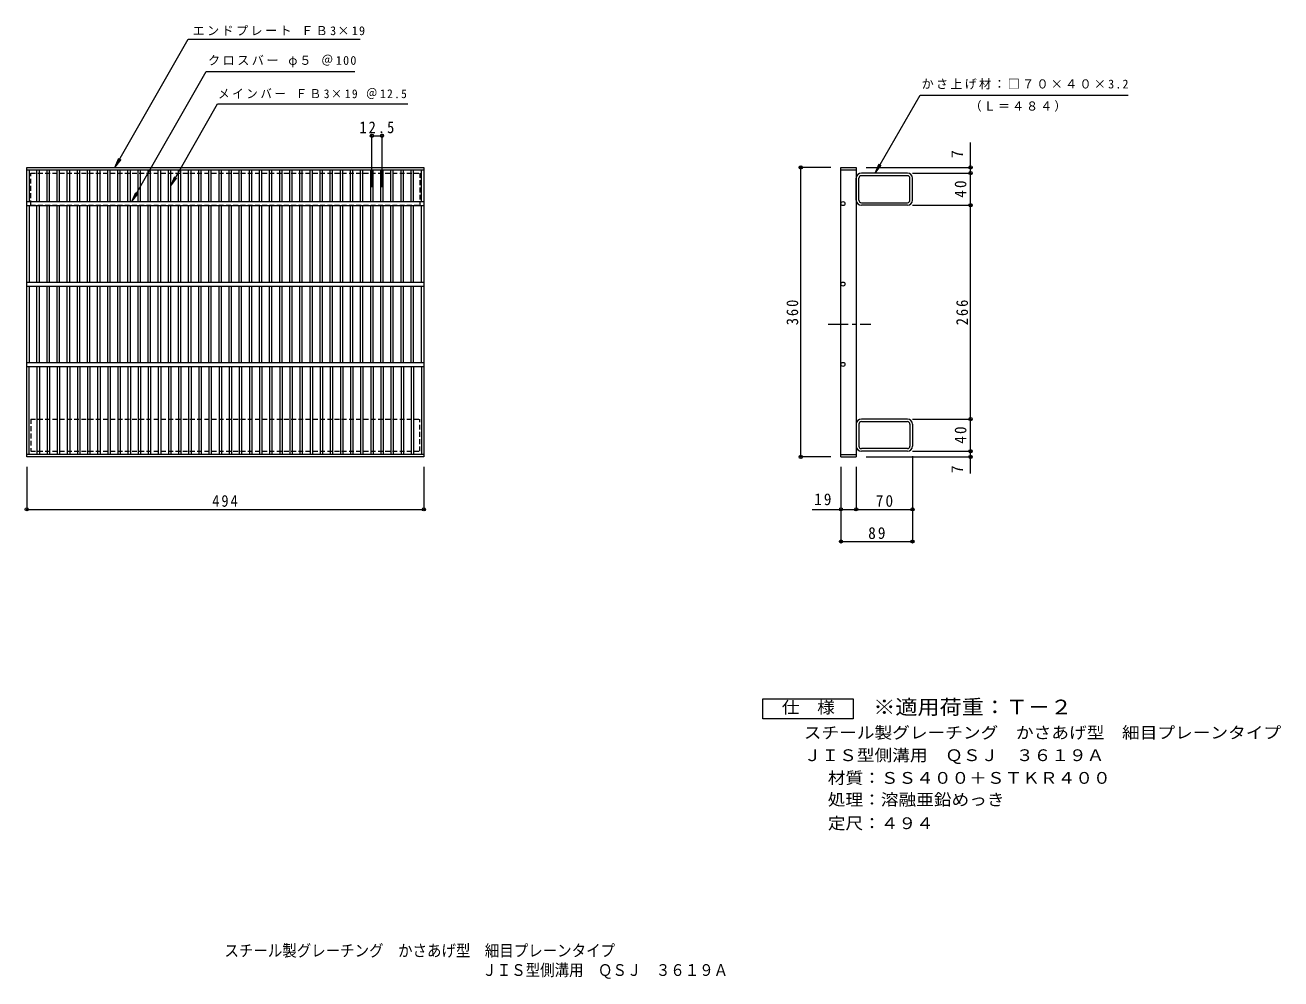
# Model space of a CAD drawing. Units: millimetres, scale not verified. Extents: x -670 to 892, y -689 to 497.
import ezdxf
from ezdxf.enums import TextEntityAlignment as Align

# ---------------------------------------------------------------- set-up
doc = ezdxf.new("R2010")
doc.units = ezdxf.units.MM
doc.header["$LTSCALE"] = 5
doc.header["$PDMODE"] = 32
doc.header["$PDSIZE"] = 4
doc.linetypes.add('CHAIN1', pattern=[8, 5, -1, 1, -1])
doc.linetypes.add('DASHED1', pattern=[1.8, 1.2, -0.6])
for name, color, linetype, lineweight in [('1-1_1-1ﾚｲﾔ', 2, 'Continuous', 9), ('1-2_1-2ﾚｲﾔ', 3, 'Continuous', 9), ('1-4_1-4ﾚｲﾔ', 7, 'Continuous', 9), ('1-5_1-5ﾚｲﾔ', 7, 'Continuous', 9), ('F-4_F-4ﾚｲﾔ', 2, 'Continuous', 9)]:
    doc.layers.add(name, color=color, linetype=linetype, lineweight=lineweight)
doc.layers.add('F-5_F-5ﾚｲﾔ', color=3, linetype='Continuous')
doc.styles.add('ＭＳ ゴシック', font='')
doc.styles.get('ＭＳ ゴシック').set_extended_font_data('MS Gothic')

msp = doc.modelspace()

# ---------------------------------------------------------------- linework, layer by layer
at = {"layer": '1-1_1-1ﾚｲﾔ', "linetype": 'DASHED1'}
for p, q in [((-663.324, 313.373), (-179.324, 313.373)), ((-663.324, 273.373), (-663.324, 313.373)), ((-179.324, 313.373), (-179.324, 273.373)), ((-663.324, 273.373), (-179.324, 273.373)), ((-663.324, 7.373), (-179.324, 7.373)), ((-663.324, 7.373), (-663.324, -32.627)), ((-179.324, -32.627), (-179.324, 7.373)), ((-663.324, -32.627), (-179.324, -32.627))]:
    msp.add_line(p, q, dxfattribs=at)
at = {"layer": '1-1_1-1ﾚｲﾔ'}
for p, q in [((427.195, 313.373), (369.995, 313.373)), ((363.595, 279.773), (363.595, 306.973)), ((366.795, 279.773), (366.795, 306.972)), ((427.195, 310.173), (369.995, 310.173)), ((430.395, 279.773), (430.395, 306.972)), ((433.595, 279.773), (433.595, 306.973)), ((369.995, 276.573), (427.195, 276.573)), ((427.195, 273.373), (369.995, 273.373)), ((363.595, 0.973), (363.595, -26.227)), ((366.795, 0.973), (366.795, -26.227)), ((427.195, 7.373), (369.995, 7.373)), ((369.995, 4.173), (427.195, 4.173)), ((430.395, 0.973), (430.395, -26.227)), ((433.595, 0.973), (433.595, -26.227)), ((427.195, -29.427), (369.995, -29.427)), ((427.195, -32.627), (369.995, -32.627))]:
    msp.add_line(p, q, dxfattribs=at)
for centre, radius, start, end in [((369.995, 306.973), 6.4, 90, 180), ((427.195, 306.973), 6.4, 0, 90), ((369.995, 306.972), 3.2, 90, 180), ((427.195, 306.972), 3.2, 0, 90), ((369.995, 279.773), 6.4, 180, 270), ((369.995, 279.773), 3.2, 180, 270), ((427.195, 279.773), 6.4, 270, 0), ((427.195, 279.773), 3.2, 270, 0), ((369.995, 0.973), 6.4, 90, 180), ((369.995, 0.973), 3.2, 90, 180), ((427.195, 0.973), 6.4, 0, 90), ((427.195, 0.973), 3.2, 0, 90), ((369.995, -26.227), 6.4, 180, 270), ((369.995, -26.227), 3.2, 180, 270), ((427.195, -26.227), 3.2, 270, 0), ((427.195, -26.227), 6.4, 270, 0)]:
    msp.add_arc(centre, radius, start, end, dxfattribs=at)
at = {"layer": '1-2_1-2ﾚｲﾔ'}
for p, q in [((-668.324, 320.373), (-174.324, 320.373)), ((-668.324, -39.627), (-668.324, 320.373)), ((-668.324, 317.373), (-174.324, 317.373)), ((-665.324, 317.372), (-665.324, 277.872)), ((-655.564, 277.872), (-655.564, 317.372)), ((-652.564, 277.872), (-652.564, 317.372)), ((-642.984, 277.872), (-642.984, 317.372)), ((-639.984, 277.872), (-639.984, 317.372)), ((-630.404, 277.872), (-630.404, 317.372)), ((-627.404, 277.872), (-627.404, 317.372)), ((-617.824, 277.872), (-617.824, 317.372)), ((-614.824, 277.872), (-614.824, 317.372)), ((-605.244, 277.872), (-605.244, 317.372)), ((-602.244, 277.872), (-602.244, 317.372)), ((-592.664, 277.872), (-592.664, 317.372)), ((-589.664, 277.872), (-589.664, 317.372)), ((-580.084, 277.872), (-580.084, 317.372)), ((-577.084, 277.872), (-577.084, 317.372)), ((-567.504, 277.872), (-567.504, 317.372)), ((-564.504, 277.872), (-564.504, 317.372)), ((-554.924, 277.872), (-554.924, 317.372)), ((-551.924, 277.872), (-551.924, 317.372)), ((-542.344, 277.872), (-542.344, 317.372)), ((-539.344, 277.872), (-539.344, 317.372)), ((-529.764, 277.872), (-529.764, 317.372)), ((-526.764, 277.872), (-526.764, 317.372)), ((-517.184, 277.872), (-517.184, 317.372)), ((-514.184, 277.872), (-514.184, 317.372)), ((-504.604, 277.872), (-504.604, 317.372)), ((-501.604, 277.872), (-501.604, 317.372)), ((-492.024, 277.872), (-492.024, 317.372)), ((-489.024, 277.872), (-489.024, 317.372)), ((-479.444, 277.872), (-479.444, 317.372)), ((-476.444, 277.872), (-476.444, 317.372)), ((-466.864, 277.872), (-466.864, 317.372)), ((-463.864, 277.872), (-463.864, 317.372)), ((-454.284, 277.872), (-454.284, 317.372)), ((-451.284, 277.872), (-451.284, 317.372)), ((-441.704, 277.872), (-441.704, 317.372)), ((-438.704, 277.872), (-438.704, 317.372)), ((-429.124, 277.872), (-429.124, 317.372)), ((-426.124, 277.872), (-426.124, 317.372)), ((-416.544, 277.872), (-416.544, 317.372)), ((-413.544, 277.872), (-413.544, 317.372)), ((-403.964, 277.872), (-403.964, 317.372)), ((-400.964, 277.872), (-400.964, 317.372)), ((-391.384, 277.872), (-391.384, 317.372)), ((-388.384, 277.872), (-388.384, 317.372)), ((-378.804, 277.872), (-378.804, 317.372)), ((-375.804, 277.872), (-375.804, 317.372)), ((-366.224, 277.872), (-366.224, 317.372)), ((-363.224, 277.872), (-363.224, 317.372)), ((-353.644, 277.872), (-353.644, 317.372)), ((-350.644, 277.872), (-350.644, 317.372)), ((-341.064, 277.872), (-341.064, 317.372)), ((-338.064, 277.872), (-338.064, 317.372)), ((-328.484, 277.872), (-328.484, 317.372)), ((-325.484, 277.872), (-325.484, 317.372)), ((-315.904, 277.872), (-315.904, 317.372)), ((-312.904, 277.872), (-312.904, 317.372)), ((-303.324, 277.872), (-303.324, 317.372)), ((-300.323, 277.872), (-300.323, 317.372)), ((-290.744, 277.872), (-290.744, 317.372)), ((-287.743, 277.872), (-287.743, 317.372)), ((-278.164, 277.872), (-278.164, 317.372)), ((-275.164, 277.872), (-275.164, 317.372)), ((-265.584, 277.872), (-265.584, 317.372)), ((-262.584, 277.872), (-262.584, 317.372)), ((-253.004, 277.872), (-253.004, 317.372)), ((-250.004, 277.872), (-250.004, 317.372)), ((-240.424, 277.872), (-240.424, 317.372)), ((-237.424, 277.872), (-237.424, 317.372)), ((-227.844, 277.872), (-227.844, 317.372)), ((-224.844, 277.872), (-224.844, 317.372)), ((-215.264, 277.872), (-215.264, 317.372)), ((-212.264, 277.872), (-212.264, 317.372)), ((-202.683, 277.872), (-202.683, 317.372)), ((-199.684, 277.872), (-199.684, 317.372)), ((-190.103, 277.872), (-190.103, 317.372)), ((-187.103, 277.872), (-187.103, 317.372)), ((-177.324, 277.872), (-177.324, 317.372)), ((-174.324, 320.373), (-174.324, -39.627)), ((344.595, 320.373), (363.595, 320.373)), ((344.595, -39.627), (344.595, 320.373)), ((344.595, 317.373), (363.595, 317.373)), ((363.595, 320.373), (363.595, -39.627)), ((-668.324, 277.872), (-174.324, 277.872)), ((-668.324, 272.872), (-174.324, 272.872)), ((-665.324, 272.872), (-665.324, 177.873)), ((-655.564, 177.873), (-655.564, 272.872)), ((-652.564, 177.873), (-652.564, 272.872)), ((-642.984, 177.873), (-642.984, 272.872)), ((-639.984, 177.873), (-639.984, 272.872)), ((-630.404, 177.873), (-630.404, 272.872)), ((-627.404, 177.873), (-627.404, 272.872)), ((-617.824, 177.873), (-617.824, 272.872)), ((-614.824, 177.873), (-614.824, 272.872)), ((-605.244, 177.873), (-605.244, 272.872)), ((-602.244, 177.873), (-602.244, 272.872)), ((-592.664, 177.873), (-592.664, 272.872)), ((-589.664, 177.873), (-589.664, 272.872)), ((-580.084, 177.873), (-580.084, 272.872)), ((-577.084, 177.873), (-577.084, 272.872)), ((-567.504, 177.873), (-567.504, 272.872)), ((-564.504, 177.873), (-564.504, 272.872)), ((-554.924, 177.873), (-554.924, 272.872)), ((-551.924, 177.873), (-551.924, 272.872)), ((-542.344, 177.873), (-542.344, 272.872)), ((-539.344, 177.873), (-539.344, 272.872)), ((-529.764, 177.873), (-529.764, 272.872)), ((-526.764, 177.873), (-526.764, 272.872)), ((-517.184, 177.873), (-517.184, 272.872)), ((-514.184, 177.873), (-514.184, 272.872)), ((-504.604, 177.873), (-504.604, 272.872)), ((-501.604, 177.873), (-501.604, 272.872)), ((-492.024, 177.873), (-492.024, 272.872)), ((-489.024, 177.873), (-489.024, 272.872)), ((-479.444, 177.873), (-479.444, 272.872)), ((-476.444, 177.873), (-476.444, 272.872)), ((-466.864, 177.873), (-466.864, 272.872)), ((-463.864, 177.873), (-463.864, 272.872)), ((-454.284, 177.873), (-454.284, 272.872)), ((-451.284, 177.873), (-451.284, 272.872)), ((-441.704, 177.873), (-441.704, 272.872)), ((-438.704, 177.873), (-438.704, 272.872)), ((-429.124, 177.873), (-429.124, 272.872)), ((-426.124, 177.873), (-426.124, 272.872)), ((-416.544, 177.873), (-416.544, 272.872)), ((-413.544, 177.873), (-413.544, 272.872)), ((-403.964, 177.873), (-403.964, 272.872)), ((-400.964, 177.873), (-400.964, 272.872)), ((-391.384, 177.873), (-391.384, 272.872)), ((-388.384, 177.873), (-388.384, 272.872)), ((-378.804, 177.873), (-378.804, 272.872)), ((-375.804, 177.873), (-375.804, 272.872)), ((-366.224, 177.873), (-366.224, 272.872)), ((-363.224, 177.873), (-363.224, 272.872)), ((-353.644, 177.873), (-353.644, 272.872)), ((-350.644, 177.873), (-350.644, 272.872)), ((-341.064, 177.873), (-341.064, 272.872)), ((-338.064, 177.873), (-338.064, 272.872)), ((-328.484, 177.873), (-328.484, 272.872)), ((-325.484, 177.873), (-325.484, 272.872)), ((-315.904, 177.873), (-315.904, 272.872)), ((-312.904, 177.873), (-312.904, 272.872)), ((-303.324, 177.873), (-303.324, 272.872)), ((-300.323, 177.873), (-300.323, 272.872)), ((-290.744, 177.873), (-290.744, 272.872)), ((-287.743, 177.873), (-287.743, 272.872)), ((-278.164, 177.873), (-278.164, 272.872)), ((-275.164, 177.873), (-275.164, 272.872)), ((-265.584, 177.873), (-265.584, 272.872)), ((-262.584, 177.873), (-262.584, 272.872)), ((-253.004, 177.873), (-253.004, 272.872)), ((-250.004, 177.873), (-250.004, 272.872)), ((-240.424, 177.873), (-240.424, 272.872)), ((-237.424, 177.873), (-237.424, 272.872)), ((-227.844, 177.873), (-227.844, 272.872)), ((-224.844, 177.873), (-224.844, 272.872)), ((-215.264, 177.873), (-215.264, 272.872)), ((-212.264, 177.873), (-212.264, 272.872)), ((-202.683, 177.873), (-202.683, 272.872)), ((-199.684, 177.873), (-199.684, 272.872)), ((-190.103, 177.873), (-190.103, 272.872)), ((-187.103, 177.873), (-187.103, 272.872)), ((-177.324, 177.873), (-177.324, 272.872)), ((-668.324, 177.873), (-174.324, 177.873)), ((-668.324, 172.873), (-174.324, 172.873)), ((-665.324, 172.873), (-665.324, 77.873)), ((-655.564, 77.873), (-655.564, 172.873)), ((-652.564, 77.873), (-652.564, 172.873)), ((-642.984, 77.873), (-642.984, 172.873)), ((-639.984, 77.873), (-639.984, 172.873)), ((-630.404, 77.873), (-630.404, 172.873)), ((-627.404, 77.873), (-627.404, 172.873)), ((-617.824, 77.873), (-617.824, 172.873)), ((-614.824, 77.873), (-614.824, 172.873)), ((-605.244, 77.873), (-605.244, 172.873)), ((-602.244, 77.873), (-602.244, 172.873)), ((-592.664, 77.873), (-592.664, 172.873)), ((-589.664, 77.873), (-589.664, 172.873)), ((-580.084, 77.873), (-580.084, 172.873)), ((-577.084, 77.873), (-577.084, 172.873)), ((-567.504, 77.873), (-567.504, 172.873)), ((-564.504, 77.873), (-564.504, 172.873)), ((-554.924, 77.873), (-554.924, 172.873)), ((-551.924, 77.873), (-551.924, 172.873)), ((-542.344, 77.873), (-542.344, 172.873)), ((-539.344, 77.873), (-539.344, 172.873)), ((-529.764, 77.873), (-529.764, 172.873)), ((-526.764, 77.873), (-526.764, 172.873)), ((-517.184, 77.873), (-517.184, 172.873)), ((-514.184, 77.873), (-514.184, 172.873)), ((-504.604, 77.873), (-504.604, 172.873)), ((-501.604, 77.873), (-501.604, 172.873)), ((-492.024, 77.873), (-492.024, 172.873)), ((-489.024, 77.873), (-489.024, 172.873)), ((-479.444, 77.873), (-479.444, 172.873)), ((-476.444, 77.873), (-476.444, 172.873)), ((-466.864, 77.873), (-466.864, 172.873)), ((-463.864, 77.873), (-463.864, 172.873)), ((-454.284, 77.873), (-454.284, 172.873)), ((-451.284, 77.873), (-451.284, 172.873)), ((-441.704, 77.873), (-441.704, 172.873)), ((-438.704, 77.873), (-438.704, 172.873)), ((-429.124, 77.873), (-429.124, 172.873)), ((-426.124, 77.873), (-426.124, 172.873)), ((-416.544, 77.873), (-416.544, 172.873)), ((-413.544, 77.873), (-413.544, 172.873)), ((-403.964, 77.873), (-403.964, 172.873)), ((-400.964, 77.873), (-400.964, 172.873)), ((-391.384, 77.873), (-391.384, 172.873)), ((-388.384, 77.873), (-388.384, 172.873)), ((-378.804, 77.873), (-378.804, 172.873)), ((-375.804, 77.873), (-375.804, 172.873)), ((-366.224, 77.873), (-366.224, 172.873)), ((-363.224, 77.873), (-363.224, 172.873)), ((-353.644, 77.873), (-353.644, 172.873)), ((-350.644, 77.873), (-350.644, 172.873)), ((-341.064, 77.873), (-341.064, 172.873)), ((-338.064, 77.873), (-338.064, 172.873)), ((-328.484, 77.873), (-328.484, 172.873)), ((-325.484, 77.873), (-325.484, 172.873)), ((-315.904, 77.873), (-315.904, 172.873)), ((-312.904, 77.873), (-312.904, 172.873)), ((-303.324, 77.873), (-303.324, 172.873)), ((-300.323, 77.873), (-300.323, 172.873)), ((-290.744, 77.873), (-290.744, 172.873)), ((-287.743, 77.873), (-287.743, 172.873)), ((-278.164, 77.873), (-278.164, 172.873)), ((-275.164, 77.873), (-275.164, 172.873)), ((-265.584, 77.873), (-265.584, 172.873)), ((-262.584, 77.873), (-262.584, 172.873)), ((-253.004, 77.873), (-253.004, 172.873)), ((-250.004, 77.873), (-250.004, 172.873)), ((-240.424, 77.873), (-240.424, 172.873)), ((-237.424, 77.873), (-237.424, 172.873)), ((-227.844, 77.873), (-227.844, 172.873)), ((-224.844, 77.873), (-224.844, 172.873)), ((-215.264, 77.873), (-215.264, 172.873)), ((-212.264, 77.873), (-212.264, 172.873)), ((-202.683, 77.873), (-202.683, 172.873)), ((-199.684, 77.873), (-199.684, 172.873)), ((-190.103, 77.873), (-190.103, 172.873)), ((-187.103, 77.873), (-187.103, 172.873)), ((-177.324, 77.873), (-177.324, 172.873)), ((-668.324, 77.873), (-174.324, 77.873)), ((-668.324, 72.873), (-174.324, 72.873)), ((-665.324, -36.627), (-665.324, 72.873)), ((-655.564, 72.873), (-655.564, -36.627)), ((-652.564, 72.873), (-652.564, -36.627)), ((-642.984, 72.873), (-642.984, -36.627)), ((-639.984, 72.873), (-639.984, -36.627)), ((-630.404, 72.873), (-630.404, -36.627)), ((-627.404, 72.873), (-627.404, -36.627)), ((-617.824, 72.873), (-617.824, -36.627)), ((-614.824, 72.873), (-614.824, -36.627)), ((-605.244, 72.873), (-605.244, -36.627)), ((-602.244, 72.873), (-602.244, -36.627)), ((-592.664, 72.873), (-592.664, -36.627)), ((-589.664, 72.873), (-589.664, -36.627)), ((-580.084, 72.873), (-580.084, -36.627)), ((-577.084, 72.873), (-577.084, -36.627)), ((-567.504, 72.873), (-567.504, -36.627)), ((-564.504, 72.873), (-564.504, -36.627)), ((-554.924, 72.873), (-554.924, -36.627)), ((-551.924, 72.873), (-551.924, -36.627)), ((-542.344, 72.873), (-542.344, -36.627)), ((-539.344, 72.873), (-539.344, -36.627)), ((-529.764, 72.873), (-529.764, -36.627)), ((-526.764, 72.873), (-526.764, -36.627)), ((-517.184, 72.873), (-517.184, -36.627)), ((-514.184, 72.873), (-514.184, -36.627)), ((-504.604, 72.873), (-504.604, -36.627)), ((-501.604, 72.873), (-501.604, -36.627)), ((-492.024, 72.873), (-492.024, -36.627)), ((-489.024, 72.873), (-489.024, -36.627)), ((-479.444, 72.873), (-479.444, -36.627)), ((-476.444, 72.873), (-476.444, -36.627)), ((-466.864, 72.873), (-466.864, -36.627)), ((-463.864, 72.873), (-463.864, -36.627)), ((-454.284, 72.873), (-454.284, -36.627)), ((-451.284, 72.873), (-451.284, -36.627)), ((-441.704, 72.873), (-441.704, -36.627)), ((-438.704, 72.873), (-438.704, -36.627)), ((-429.124, 72.873), (-429.124, -36.627)), ((-426.124, 72.873), (-426.124, -36.627)), ((-416.544, 72.873), (-416.544, -36.627)), ((-413.544, 72.873), (-413.544, -36.627)), ((-403.964, 72.873), (-403.964, -36.627)), ((-400.964, 72.873), (-400.964, -36.627)), ((-391.384, 72.873), (-391.384, -36.627)), ((-388.384, 72.873), (-388.384, -36.627)), ((-378.804, 72.873), (-378.804, -36.627)), ((-375.804, 72.873), (-375.804, -36.627)), ((-366.224, 72.873), (-366.224, -36.627)), ((-363.224, 72.873), (-363.224, -36.627)), ((-353.644, 72.873), (-353.644, -36.627)), ((-350.644, 72.873), (-350.644, -36.627)), ((-341.064, 72.873), (-341.064, -36.627)), ((-338.064, 72.873), (-338.064, -36.627)), ((-328.484, 72.873), (-328.484, -36.627)), ((-325.484, 72.873), (-325.484, -36.627)), ((-315.904, 72.873), (-315.904, -36.627)), ((-312.904, 72.873), (-312.904, -36.627)), ((-303.324, 72.873), (-303.324, -36.627)), ((-300.323, 72.873), (-300.323, -36.627)), ((-290.744, 72.873), (-290.744, -36.627)), ((-287.743, 72.873), (-287.743, -36.627)), ((-278.164, 72.873), (-278.164, -36.627)), ((-275.164, 72.873), (-275.164, -36.627)), ((-265.584, 72.873), (-265.584, -36.627)), ((-262.584, 72.873), (-262.584, -36.627)), ((-253.004, 72.873), (-253.004, -36.627)), ((-250.004, 72.873), (-250.004, -36.627)), ((-240.424, 72.873), (-240.424, -36.627)), ((-237.424, 72.873), (-237.424, -36.627)), ((-227.844, 72.873), (-227.844, -36.627)), ((-224.844, 72.873), (-224.844, -36.627)), ((-215.264, 72.873), (-215.264, -36.627)), ((-212.264, 72.873), (-212.264, -36.627)), ((-202.683, 72.873), (-202.683, -36.627)), ((-199.684, 72.873), (-199.684, -36.627)), ((-190.103, 72.873), (-190.103, -36.627)), ((-187.103, 72.873), (-187.103, -36.627)), ((-177.324, 72.873), (-177.324, -36.627)), ((-174.324, -36.627), (-668.324, -36.627)), ((-174.324, -39.627), (-668.324, -39.627)), ((344.595, -36.627), (363.595, -36.627)), ((344.595, -39.627), (363.595, -39.627))]:
    msp.add_line(p, q, dxfattribs=at)
at = {"layer": '1-2_1-2ﾚｲﾔ', "linetype": 'CHAIN1'}
msp.add_line((328.652, 125.373), (381.773, 125.373), dxfattribs=at)
at = {"layer": '1-2_1-2ﾚｲﾔ'}
for centre in [(347.095, 275.372), (347.095, 175.372), (347.095, 75.372)]:
    msp.add_circle(centre, 2.5, dxfattribs=at)
at = {"layer": '1-4_1-4ﾚｲﾔ'}
for p, q in [((-238.924, 295.694), (-238.924, 361.288)), ((-238.924, 359.788), (-226.344, 359.788)), ((-226.344, 295.694), (-226.344, 361.288)), ((505.799, -60.15), (505.799, 351.39)), ((332.095, 320.373), (293.095, 320.373)), ((294.595, -39.627), (294.595, 320.373)), ((376.095, 320.373), (507.299, 320.373)), ((433.456, 313.373), (507.299, 313.373)), ((433.456, 273.372), (507.299, 273.372)), ((433.456, 7.373), (507.299, 7.373)), ((332.095, -39.627), (293.095, -39.627)), ((376.095, -39.627), (507.299, -39.627)), ((433.456, -32.627), (507.299, -32.627)), ((433.594, -38.727), (433.594, -146.432)), ((-668.324, -52.127), (-668.324, -106.432)), ((-174.324, -52.127), (-174.324, -106.432)), ((344.595, -52.127), (344.595, -146.432)), ((363.595, -52.127), (363.595, -106.432)), ((-668.324, -104.932), (-174.324, -104.932)), ((308.598, -104.932), (433.594, -104.932)), ((344.595, -144.932), (433.594, -144.932))]:
    msp.add_line(p, q, dxfattribs=at)
for p in [(-238.924, 359.788), (-226.344, 359.788), (294.595, 320.373), (505.799, 320.373), (505.799, 313.373), (505.799, 273.372), (505.799, 7.373), (505.799, -32.627), (294.595, -39.627), (505.799, -39.627), (-668.324, -104.932), (-174.324, -104.932), (344.595, -104.932), (363.595, -104.932), (433.594, -104.932), (344.595, -144.932), (433.594, -144.932)]:
    msp.add_point(p, dxfattribs=at)
at = {"layer": '1-5_1-5ﾚｲﾔ'}
for p, q in [((-558.545, 320.373), (-467.431, 480.044)), ((-467.431, 480.044), (-253.705, 480.044)), ((-537.463, 277.872), (-444.97, 439.934)), ((-444.97, 439.934), (-259.963, 439.934)), ((387.194, 313.373), (443.198, 410.373)), ((443.198, 410.373), (702.015, 410.373)), ((-489.024, 297.622), (-431.19, 399.652)), ((-431.19, 399.652), (-194.068, 399.652)), ((-558.545, 320.373), (-553.761, 331.921)), ((-558.545, 320.373), (-550.936, 330.289)), ((387.194, 313.373), (391.978, 324.921)), ((387.194, 313.373), (394.804, 323.29)), ((-489.024, 297.622), (-484.24, 309.17)), ((-489.024, 297.622), (-481.414, 307.539)), ((-537.463, 277.872), (-532.68, 289.421)), ((-537.463, 277.872), (-529.854, 287.789))]:
    msp.add_line(p, q, dxfattribs=at)
at = {"layer": 'F-4_F-4ﾚｲﾔ'}
msp.add_lwpolyline([(247.297, -365.473), (247.297, -340.473), (359.797, -340.473), (359.797, -365.473)], close=True, dxfattribs=at)

# ---------------------------------------------------------------- texts
at = {"layer": '1-4_1-4ﾚｲﾔ', "color": 2, "style": 'ＭＳ ゴシック'}
for p in [(500.799, 332.001), (500.799, -60.15)]:
    msp.add_text('7', height=14.66, rotation=90, dxfattribs=at).set_placement(p, align=Align.BOTTOM_LEFT)
at = {"layer": '1-4_1-4ﾚｲﾔ', "color": 2, "char_height": 14.66, "attachment_point": 7, "style": 'ＭＳ ゴシック'}
for s, insert in [('\\T1.28;\\W0.9;12.5', (-254.509, 362.788)), ('\\T1.27;\\W0.9;494', (-437.574, -101.932)), ('\\T1.27;\\W0.95;19', (311.257, -99.932)), ('\\T1.27;\\W0.95;70', (387.97, -101.932)), ('\\T1.27;\\W0.95;89', (378.47, -141.932))]:
    msp.add_mtext(s, dxfattribs=dict(at, insert=insert))
at = {"layer": '1-4_1-4ﾚｲﾔ', "color": 2, "char_height": 14.66, "attachment_point": 7, "rotation": 90, "style": 'ＭＳ ゴシック'}
for s, insert in [('\\T1.27;\\W0.95;40', (500.799, 282.748)), ('\\T1.27;\\W0.9;360', (291.595, 124.123)), ('\\T1.27;\\W0.9;266', (502.799, 124.123)), ('\\T1.27;\\W0.95;40', (500.799, -23.252))]:
    msp.add_mtext(s, dxfattribs=dict(at, insert=insert))
at = {"layer": '1-5_1-5ﾚｲﾔ', "char_height": 11, "attachment_point": 7, "style": 'ＭＳ ゴシック'}
for s, insert in [('\\T1.2;エンドプレート\\~ＦＢ3×19', (-461.903, 484.34)), ('\\T1.21;クロスバー\\~φ５\\~＠100', (-442.754, 445.076)), ('\\T1.19;かさ上げ材：□７０×４０×3.2', (444.966, 417.46)), ('\\T1.23;\\W0.95;メインバー\\~ＦＢ3×19\\~＠12.5', (-430.242, 405.523)), ('\\T1.17;（Ｌ＝４８４）', (504.681, 389.692))]:
    msp.add_mtext(s, dxfattribs=dict(at, insert=insert))
at = {"layer": 'F-4_F-4ﾚｲﾔ', "style": 'ＭＳ ゴシック'}
for s, width, p in [('仕\u3000様', 1.1, (271.047, -362.973)), ('スチール製グレーチング\u3000かさあげ型\u3000細目プレーンタイプ', 1.1, (298.342, -394.433)), ('ＪＩＳ型側溝用\u3000ＱＳＪ\u3000３６１９Ａ', 1.1, (298.342, -422.482)), ('材質：ＳＳ４００＋ＳＴＫＲ４００', 1.1, (328.198, -450.712)), ('処理：溶融亜鉛めっき', 1.1, (328.198, -477.751)), ('定尺：４９４', 1.1, (328.197, -507.108)), ('スチール製グレーチング\u3000かさあげ型\u3000細目プレーンタイプ', 0.9, (-422.334, -665.554)), ('ＪＩＳ型側溝用\u3000ＱＳＪ\u3000３６１９Ａ', 0.9, (-101.655, -689.721))]:
    msp.add_text(s, height=14.66, dxfattribs=dict(at, width=width)).set_placement(p, align=Align.BOTTOM_LEFT)
at = {"layer": 'F-5_F-5ﾚｲﾔ', "style": 'ＭＳ ゴシック', "width": 1.1}
msp.add_text('※適用荷重：Ｔ－２', height=18.33, dxfattribs=at).set_placement((384.797, -365.473), align=Align.BOTTOM_LEFT)

doc.saveas('drawing.dxf')
